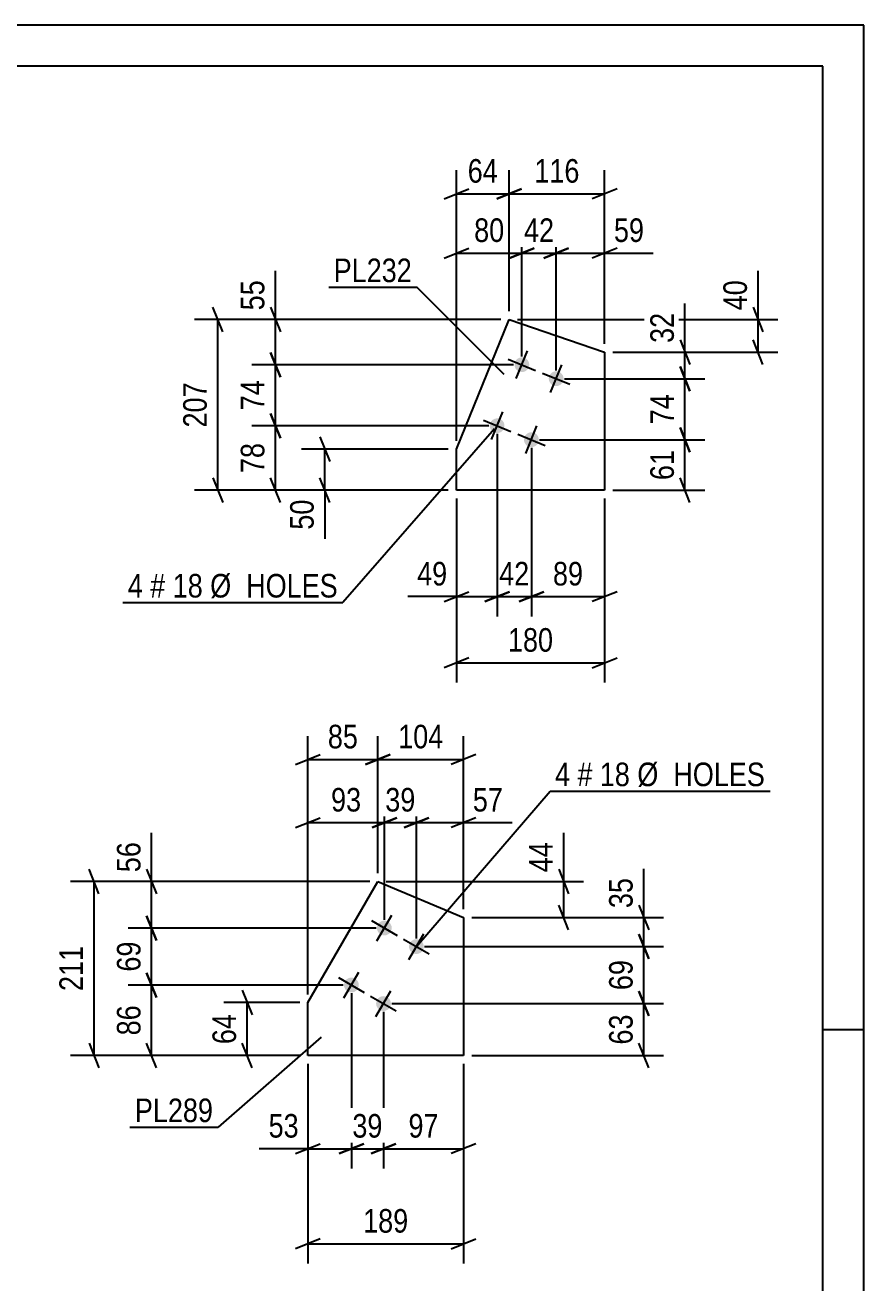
# Model space of a CAD drawing. Header units: millimetres. Extents: x 0 to 594, y 0 to 420.
# Drawn here: x 492.1 to 594, y 267.3 to 420 of the extents above; entities that cross this region are included whole.
import ezdxf

# ---------------------------------------------------------------- set-up
doc = ezdxf.new("R2010")
doc.units = ezdxf.units.MM
doc.styles.add('Arial Narrow', font='ARIALN.TTF', dxfattribs={"height": 0.2})

# ---------------------------------------------------------------- blocks, each defined once
blk = doc.blocks.new('Unknown-814738327-1163')
at = {"color": 5, "linetype": 'Continuous'}
for p, q in [((594, 420), (0, 420)), ((594, 0), (594, 420)), ((589, 415), (5, 415)), ((589, 5), (589, 415)), ((594, 298), (589, 298))]:
    blk.add_line(p, q, dxfattribs=at)
blk = doc.blocks.new('Part-814738327-14482 - 14481')
at = {"color": 2, "linetype": 'Continuous'}
for p, q in [((544.49, 368.5), (550.9, 384.25)), ((550.9, 384.25), (562.5, 380.28)), ((562.5, 380.28), (562.5, 363.51)), ((544.49, 363.51), (544.49, 368.5)), ((562.5, 363.51), (544.49, 363.51))]:
    blk.add_line(p, q, dxfattribs=at)
blk = doc.blocks.new('Bolt-814738327-14483 - 14481')
at = {"linetype": 'Continuous'}
for points in [[(552.78, 379.59, -1), (552.1, 377.93, -1)], [(556.95, 377.9, -1), (556.27, 376.23, -1)], [(549.77, 372.18, -1), (549.09, 370.52, -1)], [(553.93, 370.49, -1), (553.26, 368.82, -1)]]:
    blk.add_hatch(color=1, dxfattribs=at).paths.add_polyline_path(points)
at = {"color": 1, "linetype": 'Continuous'}
for p, q in [((551.76, 377.09), (553.12, 380.43)), ((550.78, 379.44), (554.11, 378.08)), ((554.94, 377.74), (558.28, 376.38)), ((555.93, 375.4), (557.29, 378.73)), ((548.75, 369.68), (550.11, 373.02)), ((547.76, 372.03), (551.09, 370.67)), ((552.92, 367.99), (554.27, 371.32)), ((551.93, 370.33), (555.26, 368.97))]:
    blk.add_line(p, q, dxfattribs=at)
blk = doc.blocks.new('Part-814738327-14490 - 14489')
at = {"color": 2, "linetype": 'Continuous'}
for p, q in [((526.44, 301.29), (534.95, 316)), ((534.95, 316), (545.35, 311.64)), ((545.35, 311.64), (545.35, 294.87)), ((526.44, 294.87), (526.44, 301.29)), ((545.35, 294.87), (526.44, 294.87))]:
    blk.add_line(p, q, dxfattribs=at)
blk = doc.blocks.new('Bolt-814738327-14491 - 14489')
at = {"linetype": 'Continuous'}
for points in [[(536.18, 311.13, -1), (535.27, 309.58, -1)], [(540.07, 308.88, -1), (539.17, 307.32, -1)], [(532.17, 304.21, -1), (531.27, 302.65, -1)], [(536.07, 301.96, -1), (535.17, 300.4, -1)]]:
    blk.add_hatch(color=1, dxfattribs=at).paths.add_polyline_path(points)
at = {"color": 1, "linetype": 'Continuous'}
for p, q in [((534.82, 308.8), (536.63, 311.91)), ((534.17, 311.26), (537.28, 309.45)), ((538.06, 309), (541.18, 307.2)), ((538.72, 306.54), (540.52, 309.66)), ((530.16, 304.33), (533.28, 302.53)), ((530.82, 301.87), (532.62, 304.99)), ((534.71, 299.62), (536.52, 302.73)), ((534.06, 302.08), (537.17, 300.28))]:
    blk.add_line(p, q, dxfattribs=at)
blk = doc.blocks.new('StraightDimension-814738327-15226 - 14481')
at = {"color": 7, "linetype": 'Continuous'}
for p, q in [((544.49, 369.5), (544.49, 402.37)), ((550.9, 385.25), (550.9, 402.37)), ((542.99, 398.92), (545.99, 400.12)), ((544.49, 399.52), (550.9, 399.52)), ((552.4, 400.12), (549.4, 398.92))]:
    blk.add_line(p, q, dxfattribs=at)
at = {"color": 0}
blk.add_wipeout([(550.12, 400.27), (550.12, 404.47), (545.26, 404.47), (545.26, 400.27)], dxfattribs=at)
at = {"color": 3, "style": 'Arial Narrow'}
blk.add_text('64', height=2.863, dxfattribs=at).set_placement((545.86, 400.87))
blk = doc.blocks.new('StraightDimension-814738327-20060 - 14481')
at = {"color": 7, "linetype": 'Continuous'}
for p, q in [((544.49, 369.5), (544.49, 395.17)), ((552.44, 379.76), (552.44, 395.17)), ((542.99, 391.72), (545.99, 392.92)), ((553.94, 392.92), (550.94, 391.72)), ((544.49, 392.32), (552.44, 392.32))]:
    blk.add_line(p, q, dxfattribs=at)
at = {"color": 0}
blk.add_wipeout([(550.89, 393.07), (550.89, 397.27), (546.04, 397.27), (546.04, 393.07)], dxfattribs=at)
at = {"color": 3, "style": 'Arial Narrow'}
blk.add_text('80', height=2.863, dxfattribs=at).set_placement((546.64, 393.67))
blk = doc.blocks.new('StraightDimension-814738327-15231 - 14481')
at = {"color": 7, "linetype": 'Continuous'}
for p, q in [((544.49, 362.51), (544.49, 340.16)), ((562.5, 362.51), (562.5, 340.16)), ((545.99, 343.16), (542.99, 341.96)), ((544.49, 342.56), (562.5, 342.56)), ((561, 341.96), (564, 343.16))]:
    blk.add_line(p, q, dxfattribs=at)
at = {"color": 0}
blk.add_wipeout([(556.84, 343.31), (556.84, 347.51), (550.15, 347.51), (550.15, 343.31)], dxfattribs=at)
at = {"color": 3, "style": 'Arial Narrow'}
blk.add_text('180', height=2.863, dxfattribs=at).set_placement((550.75, 343.91))
blk = doc.blocks.new('StraightDimension-814738327-15225 - 14481')
at = {"color": 7, "linetype": 'Continuous'}
for p, q in [((550.9, 385.25), (550.9, 402.37)), ((562.5, 381.28), (562.5, 402.37)), ((549.4, 398.92), (552.4, 400.12)), ((550.9, 399.52), (562.5, 399.52)), ((564, 400.12), (561, 398.92))]:
    blk.add_line(p, q, dxfattribs=at)
at = {"color": 0}
blk.add_wipeout([(560.04, 400.27), (560.04, 404.47), (553.36, 404.47), (553.36, 400.27)], dxfattribs=at)
at = {"color": 3, "style": 'Arial Narrow'}
blk.add_text('116', height=2.863, dxfattribs=at).set_placement((553.96, 400.87))
blk = doc.blocks.new('StraightDimension-814738327-15235 - 14481')
at = {"color": 7, "linetype": 'Continuous'}
for p, q in [((580.54, 385.75), (581.74, 382.75)), ((551.9, 384.25), (583.54, 384.25)), ((581.14, 380.28), (581.14, 384.25)), ((581.74, 378.78), (580.54, 381.78)), ((563.5, 380.28), (583.54, 380.28))]:
    blk.add_line(p, q, dxfattribs=at)
at = {"color": 0}
blk.add_wipeout([(580.39, 389.63), (576.19, 389.63), (576.19, 384.77), (580.39, 384.77)], dxfattribs=at)
at = {"color": 7, "linetype": 'Continuous'}
blk.add_line((581.14, 384.25), (581.14, 390.15), dxfattribs=at)
blk.add_line((581.14, 384.25), (581.14, 390.15), dxfattribs=at)
at = {"color": 3, "style": 'Arial Narrow'}
blk.add_text('40', height=2.863, rotation=90.0002, dxfattribs=at).set_placement((579.79, 385.37))
blk = doc.blocks.new('StraightDimension-814738327-15239 - 14481')
at = {"color": 7, "linetype": 'Continuous'}
for p, q in [((527.89, 370), (529.09, 367)), ((543.49, 368.5), (525.64, 368.5)), ((528.49, 363.51), (528.49, 368.5)), ((529.09, 362.01), (527.89, 365.01)), ((543.49, 363.51), (525.64, 363.51))]:
    blk.add_line(p, q, dxfattribs=at)
at = {"color": 0}
blk.add_wipeout([(527.74, 362.98), (523.54, 362.98), (523.54, 358.13), (527.74, 358.13)], dxfattribs=at)
at = {"color": 7, "linetype": 'Continuous'}
blk.add_line((528.49, 363.51), (528.49, 357.6), dxfattribs=at)
blk.add_line((528.49, 363.51), (528.49, 357.6), dxfattribs=at)
at = {"color": 3, "style": 'Arial Narrow'}
blk.add_text('50', height=2.863, rotation=90.0002, dxfattribs=at).set_placement((527.14, 358.73))
blk = doc.blocks.new('StraightDimension-814738327-20092 - 14481')
at = {"color": 7, "linetype": 'Continuous'}
for p, q in [((549.43, 370.35), (549.43, 348.2)), ((553.59, 368.65), (553.59, 348.2)), ((547.93, 350), (550.93, 351.2)), ((549.43, 350.6), (553.59, 350.6)), ((555.09, 351.2), (552.09, 350))]:
    blk.add_line(p, q, dxfattribs=at)
at = {"color": 0}
blk.add_wipeout([(553.94, 351.35), (553.94, 355.55), (549.08, 355.55), (549.08, 351.35)], dxfattribs=at)
at = {"color": 3, "style": 'Arial Narrow'}
blk.add_text('42', height=2.863, dxfattribs=at).set_placement((549.68, 351.95))
blk = doc.blocks.new('StraightDimension-814738327-15263 - 14481')
at = {"color": 7, "linetype": 'Continuous'}
for p, q in [((521.89, 385.75), (523.09, 382.75)), ((549.9, 384.25), (519.64, 384.25)), ((522.49, 378.76), (522.49, 384.25)), ((523.09, 377.26), (521.89, 380.26)), ((551.44, 378.76), (519.64, 378.76))]:
    blk.add_line(p, q, dxfattribs=at)
at = {"color": 0}
blk.add_wipeout([(521.74, 389.63), (517.54, 389.63), (517.54, 384.77), (521.74, 384.77)], dxfattribs=at)
at = {"color": 7, "linetype": 'Continuous'}
blk.add_line((522.49, 384.25), (522.49, 390.15), dxfattribs=at)
blk.add_line((522.49, 384.25), (522.49, 390.15), dxfattribs=at)
at = {"color": 3, "style": 'Arial Narrow'}
blk.add_text('55', height=2.863, rotation=90.0002, dxfattribs=at).set_placement((521.14, 385.37))
blk = doc.blocks.new('StraightDimension-814738327-15264 - 14481')
at = {"color": 7, "linetype": 'Continuous'}
for p, q in [((521.89, 380.26), (523.09, 377.26)), ((551.44, 378.76), (519.64, 378.76)), ((522.49, 371.35), (522.49, 378.76)), ((523.09, 369.85), (521.89, 372.85)), ((548.43, 371.35), (519.64, 371.35))]:
    blk.add_line(p, q, dxfattribs=at)
at = {"color": 0}
blk.add_wipeout([(521.74, 377.48), (517.54, 377.48), (517.54, 372.63), (521.74, 372.63)], dxfattribs=at)
at = {"color": 3, "style": 'Arial Narrow'}
blk.add_text('74', height=2.863, rotation=90.0002, dxfattribs=at).set_placement((521.14, 373.23))
blk = doc.blocks.new('StraightDimension-814738327-15265 - 14481')
at = {"color": 7, "linetype": 'Continuous'}
for p, q in [((521.89, 372.85), (523.09, 369.85)), ((548.43, 371.35), (519.64, 371.35)), ((522.49, 363.51), (522.49, 371.35)), ((523.09, 362.01), (521.89, 365.01)), ((543.49, 363.51), (519.64, 363.51))]:
    blk.add_line(p, q, dxfattribs=at)
at = {"color": 0}
blk.add_wipeout([(521.74, 369.86), (517.54, 369.86), (517.54, 365), (521.74, 365)], dxfattribs=at)
at = {"color": 3, "style": 'Arial Narrow'}
blk.add_text('78', height=2.863, rotation=90.0002, dxfattribs=at).set_placement((521.14, 365.6))
blk = doc.blocks.new('StraightDimension-814738327-15283 - 14481')
at = {"color": 7, "linetype": 'Continuous'}
for p, q in [((516.09, 382.75), (514.89, 385.75)), ((549.9, 384.25), (512.64, 384.25)), ((515.49, 363.51), (515.49, 384.25)), ((514.89, 365.01), (516.09, 362.01)), ((543.49, 363.51), (512.64, 363.51))]:
    blk.add_line(p, q, dxfattribs=at)
at = {"color": 0}
blk.add_wipeout([(514.74, 377.22), (510.54, 377.22), (510.54, 370.54), (514.74, 370.54)], dxfattribs=at)
at = {"color": 3, "style": 'Arial Narrow'}
blk.add_text('207', height=2.863, rotation=90.0002, dxfattribs=at).set_placement((514.14, 371.14))
blk = doc.blocks.new('StraightDimension-814738327-20058 - 14481')
at = {"color": 7, "linetype": 'Continuous'}
for p, q in [((556.61, 378.06), (556.61, 395.17)), ((562.5, 381.28), (562.5, 395.17)), ((555.11, 391.72), (558.11, 392.92)), ((564, 392.92), (561, 391.72)), ((556.61, 392.32), (562.5, 392.32))]:
    blk.add_line(p, q, dxfattribs=at)
at = {"color": 0}
blk.add_wipeout([(567.89, 393.07), (567.89, 397.27), (563.03, 397.27), (563.03, 393.07)], dxfattribs=at)
at = {"color": 7, "linetype": 'Continuous'}
blk.add_line((562.5, 392.32), (568.41, 392.32), dxfattribs=at)
blk.add_line((562.5, 392.32), (568.41, 392.32), dxfattribs=at)
at = {"color": 3, "style": 'Arial Narrow'}
blk.add_text('59', height=2.863, dxfattribs=at).set_placement((563.63, 393.67))
blk = doc.blocks.new('StraightDimension-814738327-20059 - 14481')
at = {"color": 7, "linetype": 'Continuous'}
for p, q in [((552.44, 379.76), (552.44, 395.17)), ((556.61, 378.06), (556.61, 395.17)), ((550.94, 391.72), (553.94, 392.92)), ((558.11, 392.92), (555.11, 391.72)), ((552.44, 392.32), (556.61, 392.32))]:
    blk.add_line(p, q, dxfattribs=at)
at = {"color": 0}
blk.add_wipeout([(556.95, 393.07), (556.95, 397.27), (552.1, 397.27), (552.1, 393.07)], dxfattribs=at)
at = {"color": 3, "style": 'Arial Narrow'}
blk.add_text('42', height=2.863, dxfattribs=at).set_placement((552.7, 393.67))
blk = doc.blocks.new('StraightDimension-814738327-20091 - 14481')
at = {"color": 7, "linetype": 'Continuous'}
for p, q in [((553.59, 368.65), (553.59, 348.2)), ((562.5, 362.51), (562.5, 348.2)), ((552.09, 350), (555.09, 351.2)), ((553.59, 350.6), (562.5, 350.6)), ((564, 351.2), (561, 350))]:
    blk.add_line(p, q, dxfattribs=at)
at = {"color": 0}
blk.add_wipeout([(560.48, 351.35), (560.48, 355.55), (555.62, 355.55), (555.62, 351.35)], dxfattribs=at)
at = {"color": 3, "style": 'Arial Narrow'}
blk.add_text('89', height=2.863, dxfattribs=at).set_placement((556.22, 351.95))
blk = doc.blocks.new('StraightDimension-814738327-20093 - 14481')
at = {"color": 7, "linetype": 'Continuous'}
for p, q in [((549.43, 370.35), (549.43, 348.2)), ((544.49, 362.51), (544.49, 348.2)), ((542.99, 350), (545.99, 351.2)), ((544.49, 350.6), (549.43, 350.6)), ((550.93, 351.2), (547.93, 350))]:
    blk.add_line(p, q, dxfattribs=at)
at = {"color": 0}
blk.add_wipeout([(543.96, 351.35), (543.96, 355.55), (539.11, 355.55), (539.11, 351.35)], dxfattribs=at)
at = {"color": 7, "linetype": 'Continuous'}
blk.add_line((544.49, 350.6), (538.58, 350.6), dxfattribs=at)
blk.add_line((544.49, 350.6), (538.58, 350.6), dxfattribs=at)
at = {"color": 3, "style": 'Arial Narrow'}
blk.add_text('49', height=2.863, dxfattribs=at).set_placement((539.71, 351.95))
blk = doc.blocks.new('StraightDimension-814738327-20113 - 14481')
at = {"color": 7, "linetype": 'Continuous'}
for p, q in [((571.66, 381.78), (572.86, 378.78)), ((563.5, 380.28), (574.66, 380.28)), ((572.26, 377.06), (572.26, 380.28)), ((572.86, 375.56), (571.66, 378.56)), ((557.61, 377.06), (574.66, 377.06))]:
    blk.add_line(p, q, dxfattribs=at)
at = {"color": 0}
blk.add_wipeout([(571.51, 385.66), (567.31, 385.66), (567.31, 380.81), (571.51, 380.81)], dxfattribs=at)
at = {"color": 7, "linetype": 'Continuous'}
blk.add_line((572.26, 380.28), (572.26, 386.19), dxfattribs=at)
blk.add_line((572.26, 380.28), (572.26, 386.19), dxfattribs=at)
at = {"color": 3, "style": 'Arial Narrow'}
blk.add_text('32', height=2.863, rotation=90.0002, dxfattribs=at).set_placement((570.91, 381.41))
blk = doc.blocks.new('StraightDimension-814738327-20114 - 14481')
at = {"color": 7, "linetype": 'Continuous'}
for p, q in [((571.66, 378.56), (572.86, 375.56)), ((557.61, 377.06), (574.66, 377.06)), ((572.26, 369.65), (572.26, 377.06)), ((554.59, 369.65), (574.66, 369.65)), ((572.86, 368.15), (571.66, 371.15))]:
    blk.add_line(p, q, dxfattribs=at)
at = {"color": 0}
blk.add_wipeout([(571.51, 375.79), (567.31, 375.79), (567.31, 370.93), (571.51, 370.93)], dxfattribs=at)
at = {"color": 3, "style": 'Arial Narrow'}
blk.add_text('74', height=2.863, rotation=90.0002, dxfattribs=at).set_placement((570.91, 371.53))
blk = doc.blocks.new('StraightDimension-814738327-20115 - 14481')
at = {"color": 7, "linetype": 'Continuous'}
for p, q in [((554.59, 369.65), (574.66, 369.65)), ((571.66, 371.15), (572.86, 368.15)), ((572.26, 363.51), (572.26, 369.65)), ((572.86, 362.01), (571.66, 365.01)), ((563.5, 363.51), (574.66, 363.51))]:
    blk.add_line(p, q, dxfattribs=at)
at = {"color": 0}
blk.add_wipeout([(571.51, 369.01), (567.31, 369.01), (567.31, 364.15), (571.51, 364.15)], dxfattribs=at)
at = {"color": 3, "style": 'Arial Narrow'}
blk.add_text('61', height=2.863, rotation=90.0002, dxfattribs=at).set_placement((570.91, 364.75))
blk = doc.blocks.new('StraightDimension-814738327-15288 - 14489')
at = {"color": 7, "linetype": 'Continuous'}
for p, q in [((526.44, 302.29), (526.44, 333.67)), ((534.95, 317), (534.95, 333.67)), ((524.94, 330.22), (527.94, 331.42)), ((526.44, 330.82), (534.95, 330.82)), ((536.45, 331.42), (533.45, 330.22))]:
    blk.add_line(p, q, dxfattribs=at)
at = {"color": 0}
blk.add_wipeout([(533.12, 331.57), (533.12, 335.77), (528.26, 335.77), (528.26, 331.57)], dxfattribs=at)
at = {"color": 3, "style": 'Arial Narrow'}
blk.add_text('85', height=2.863, dxfattribs=at).set_placement((528.86, 332.17))
blk = doc.blocks.new('StraightDimension-814738327-20275 - 14489')
at = {"color": 7, "linetype": 'Continuous'}
for p, q in [((526.44, 302.29), (526.44, 326)), ((535.73, 311.35), (535.73, 326)), ((524.94, 322.55), (527.94, 323.75)), ((526.44, 323.15), (535.73, 323.15)), ((537.23, 323.75), (534.23, 322.55))]:
    blk.add_line(p, q, dxfattribs=at)
at = {"color": 0}
blk.add_wipeout([(533.51, 323.9), (533.51, 328.1), (528.65, 328.1), (528.65, 323.9)], dxfattribs=at)
at = {"color": 3, "style": 'Arial Narrow'}
blk.add_text('93', height=2.863, dxfattribs=at).set_placement((529.25, 324.5))
blk = doc.blocks.new('StraightDimension-814738327-15287 - 14489')
at = {"color": 7, "linetype": 'Continuous'}
for p, q in [((534.95, 317), (534.95, 333.67)), ((545.35, 312.64), (545.35, 333.67)), ((533.45, 330.22), (536.45, 331.42)), ((534.95, 330.82), (545.35, 330.82)), ((546.85, 331.42), (543.85, 330.22))]:
    blk.add_line(p, q, dxfattribs=at)
at = {"color": 0}
blk.add_wipeout([(543.49, 331.57), (543.49, 335.77), (536.81, 335.77), (536.81, 331.57)], dxfattribs=at)
at = {"color": 3, "style": 'Arial Narrow'}
blk.add_text('104', height=2.863, dxfattribs=at).set_placement((537.41, 332.17))
blk = doc.blocks.new('StraightDimension-814738327-15327 - 14489')
at = {"color": 7, "linetype": 'Continuous'}
for p, q in [((506.84, 304.93), (508.04, 301.93)), ((530.72, 303.43), (504.59, 303.43)), ((507.44, 294.87), (507.44, 303.43)), ((508.04, 293.37), (506.84, 296.37)), ((525.44, 294.87), (504.59, 294.87))]:
    blk.add_line(p, q, dxfattribs=at)
at = {"color": 0}
blk.add_wipeout([(506.69, 301.58), (502.49, 301.58), (502.49, 296.72), (506.69, 296.72)], dxfattribs=at)
at = {"color": 3, "style": 'Arial Narrow'}
blk.add_text('86', height=2.863, rotation=90.0002, dxfattribs=at).set_placement((506.09, 297.32))
blk = doc.blocks.new('StraightDimension-814738327-20337 - 14489')
at = {"color": 7, "linetype": 'Continuous'}
for p, q in [((531.72, 302.43), (531.72, 281.15)), ((526.44, 293.87), (526.44, 281.15)), ((524.94, 282.95), (527.94, 284.15)), ((533.22, 284.15), (530.22, 282.95)), ((526.44, 283.55), (531.72, 283.55))]:
    blk.add_line(p, q, dxfattribs=at)
at = {"color": 0}
blk.add_wipeout([(525.91, 284.3), (525.91, 288.5), (521.06, 288.5), (521.06, 284.3)], dxfattribs=at)
at = {"color": 7, "linetype": 'Continuous'}
blk.add_line((526.44, 283.55), (520.53, 283.55), dxfattribs=at)
blk.add_line((526.44, 283.55), (520.53, 283.55), dxfattribs=at)
at = {"color": 3, "style": 'Arial Narrow'}
blk.add_text('53', height=2.863, dxfattribs=at).set_placement((521.66, 284.9))
blk = doc.blocks.new('StraightDimension-814738327-20273 - 14489')
at = {"color": 7, "linetype": 'Continuous'}
for p, q in [((539.62, 309.1), (539.62, 326)), ((545.35, 312.64), (545.35, 326)), ((538.12, 322.55), (541.12, 323.75)), ((539.62, 323.15), (545.35, 323.15)), ((546.85, 323.75), (543.85, 322.55))]:
    blk.add_line(p, q, dxfattribs=at)
at = {"color": 0}
blk.add_wipeout([(550.74, 323.9), (550.74, 328.1), (545.88, 328.1), (545.88, 323.9)], dxfattribs=at)
at = {"color": 7, "linetype": 'Continuous'}
blk.add_line((545.35, 323.15), (551.26, 323.15), dxfattribs=at)
blk.add_line((545.35, 323.15), (551.26, 323.15), dxfattribs=at)
at = {"color": 3, "style": 'Arial Narrow'}
blk.add_text('57', height=2.863, dxfattribs=at).set_placement((546.48, 324.5))
blk = doc.blocks.new('StraightDimension-814738327-15293 - 14489')
at = {"color": 7, "linetype": 'Continuous'}
for p, q in [((526.44, 293.87), (526.44, 269.61)), ((545.35, 293.87), (545.35, 269.61)), ((527.94, 272.61), (524.94, 271.41)), ((526.44, 272.01), (545.35, 272.01)), ((543.85, 271.41), (546.85, 272.61))]:
    blk.add_line(p, q, dxfattribs=at)
at = {"color": 0}
blk.add_wipeout([(539.24, 272.76), (539.24, 276.96), (532.55, 276.96), (532.55, 272.76)], dxfattribs=at)
at = {"color": 3, "style": 'Arial Narrow'}
blk.add_text('189', height=2.863, dxfattribs=at).set_placement((533.15, 273.36))
blk = doc.blocks.new('StraightDimension-814738327-15297 - 14489')
at = {"color": 7, "linetype": 'Continuous'}
for p, q in [((556.92, 317.5), (558.12, 314.5)), ((535.95, 316), (559.92, 316)), ((557.52, 311.64), (557.52, 316)), ((558.12, 310.14), (556.92, 313.14)), ((546.35, 311.64), (559.92, 311.64))]:
    blk.add_line(p, q, dxfattribs=at)
at = {"color": 0}
blk.add_wipeout([(556.77, 321.38), (552.57, 321.38), (552.57, 316.53), (556.77, 316.53)], dxfattribs=at)
at = {"color": 7, "linetype": 'Continuous'}
blk.add_line((557.52, 316), (557.52, 321.91), dxfattribs=at)
blk.add_line((557.52, 316), (557.52, 321.91), dxfattribs=at)
at = {"color": 3, "style": 'Arial Narrow'}
blk.add_text('44', height=2.863, rotation=90.0002, dxfattribs=at).set_placement((556.17, 317.13))
blk = doc.blocks.new('StraightDimension-814738327-15301 - 14489')
at = {"color": 7, "linetype": 'Continuous'}
for p, q in [((518.45, 302.79), (519.65, 299.79)), ((525.44, 301.29), (516.2, 301.29)), ((519.05, 294.87), (519.05, 301.29)), ((519.65, 293.37), (518.45, 296.37)), ((525.44, 294.87), (516.2, 294.87))]:
    blk.add_line(p, q, dxfattribs=at)
at = {"color": 0}
blk.add_wipeout([(518.3, 300.51), (514.1, 300.51), (514.1, 295.65), (518.3, 295.65)], dxfattribs=at)
at = {"color": 3, "style": 'Arial Narrow'}
blk.add_text('64', height=2.863, rotation=90.0002, dxfattribs=at).set_placement((517.7, 296.25))
blk = doc.blocks.new('StraightDimension-814738327-15325 - 14489')
at = {"color": 7, "linetype": 'Continuous'}
for p, q in [((506.84, 317.5), (508.04, 314.5)), ((533.95, 316), (504.59, 316)), ((507.44, 310.35), (507.44, 316)), ((508.04, 308.85), (506.84, 311.85)), ((534.73, 310.35), (504.59, 310.35))]:
    blk.add_line(p, q, dxfattribs=at)
at = {"color": 0}
blk.add_wipeout([(506.69, 321.38), (502.49, 321.38), (502.49, 316.53), (506.69, 316.53)], dxfattribs=at)
at = {"color": 7, "linetype": 'Continuous'}
blk.add_line((507.44, 316), (507.44, 321.91), dxfattribs=at)
blk.add_line((507.44, 316), (507.44, 321.91), dxfattribs=at)
at = {"color": 3, "style": 'Arial Narrow'}
blk.add_text('56', height=2.863, rotation=90.0002, dxfattribs=at).set_placement((506.09, 317.13))
blk = doc.blocks.new('StraightDimension-814738327-20306 - 14489')
at = {"color": 7, "linetype": 'Continuous'}
for p, q in [((566.65, 313.14), (567.85, 310.14)), ((546.35, 311.64), (569.65, 311.64)), ((567.25, 308.1), (567.25, 311.64)), ((567.85, 306.6), (566.65, 309.6)), ((540.62, 308.1), (569.65, 308.1))]:
    blk.add_line(p, q, dxfattribs=at)
at = {"color": 0}
blk.add_wipeout([(566.5, 317.03), (562.3, 317.03), (562.3, 312.17), (566.5, 312.17)], dxfattribs=at)
at = {"color": 7, "linetype": 'Continuous'}
blk.add_line((567.25, 311.64), (567.25, 317.55), dxfattribs=at)
blk.add_line((567.25, 311.64), (567.25, 317.55), dxfattribs=at)
at = {"color": 3, "style": 'Arial Narrow'}
blk.add_text('35', height=2.863, rotation=90.0002, dxfattribs=at).set_placement((565.9, 312.77))
blk = doc.blocks.new('StraightDimension-814738327-15326 - 14489')
at = {"color": 7, "linetype": 'Continuous'}
for p, q in [((506.84, 311.85), (508.04, 308.85)), ((534.73, 310.35), (504.59, 310.35)), ((507.44, 303.43), (507.44, 310.35)), ((508.04, 301.93), (506.84, 304.93)), ((530.72, 303.43), (504.59, 303.43))]:
    blk.add_line(p, q, dxfattribs=at)
at = {"color": 0}
blk.add_wipeout([(506.69, 309.32), (502.49, 309.32), (502.49, 304.46), (506.69, 304.46)], dxfattribs=at)
at = {"color": 3, "style": 'Arial Narrow'}
blk.add_text('69', height=2.863, rotation=90.0002, dxfattribs=at).set_placement((506.09, 305.06))
blk = doc.blocks.new('StraightDimension-814738327-15345 - 14489')
at = {"color": 7, "linetype": 'Continuous'}
for p, q in [((501.04, 314.5), (499.84, 317.5)), ((533.95, 316), (497.59, 316)), ((500.44, 294.87), (500.44, 316)), ((499.84, 296.37), (501.04, 293.37)), ((525.44, 294.87), (497.59, 294.87))]:
    blk.add_line(p, q, dxfattribs=at)
at = {"color": 0}
blk.add_wipeout([(499.69, 308.78), (495.49, 308.78), (495.49, 302.1), (499.69, 302.1)], dxfattribs=at)
at = {"color": 3, "style": 'Arial Narrow'}
blk.add_text('211', height=2.863, rotation=90.0002, dxfattribs=at).set_placement((499.09, 302.7))
blk = doc.blocks.new('StraightDimension-814738327-20274 - 14489')
at = {"color": 7, "linetype": 'Continuous'}
for p, q in [((535.73, 311.35), (535.73, 326)), ((539.62, 309.1), (539.62, 326)), ((534.23, 322.55), (537.23, 323.75)), ((535.73, 323.15), (539.62, 323.15)), ((541.12, 323.75), (538.12, 322.55))]:
    blk.add_line(p, q, dxfattribs=at)
at = {"color": 0}
blk.add_wipeout([(540.1, 323.9), (540.1, 328.1), (535.24, 328.1), (535.24, 323.9)], dxfattribs=at)
at = {"color": 3, "style": 'Arial Narrow'}
blk.add_text('39', height=2.863, dxfattribs=at).set_placement((535.84, 324.5))
blk = doc.blocks.new('StraightDimension-814738327-20307 - 14489')
at = {"color": 7, "linetype": 'Continuous'}
for p, q in [((566.65, 309.6), (567.85, 306.6)), ((540.62, 308.1), (569.65, 308.1)), ((567.25, 301.18), (567.25, 308.1)), ((567.85, 299.68), (566.65, 302.68)), ((536.62, 301.18), (569.65, 301.18))]:
    blk.add_line(p, q, dxfattribs=at)
at = {"color": 0}
blk.add_wipeout([(566.5, 307.07), (562.3, 307.07), (562.3, 302.21), (566.5, 302.21)], dxfattribs=at)
at = {"color": 3, "style": 'Arial Narrow'}
blk.add_text('69', height=2.863, rotation=90.0002, dxfattribs=at).set_placement((565.9, 302.81))
blk = doc.blocks.new('StraightDimension-814738327-20308 - 14489')
at = {"color": 7, "linetype": 'Continuous'}
for p, q in [((566.65, 302.68), (567.85, 299.68)), ((536.62, 301.18), (569.65, 301.18)), ((567.25, 294.87), (567.25, 301.18)), ((567.85, 293.37), (566.65, 296.37)), ((546.35, 294.87), (569.65, 294.87))]:
    blk.add_line(p, q, dxfattribs=at)
at = {"color": 0}
blk.add_wipeout([(566.5, 300.45), (562.3, 300.45), (562.3, 295.6), (566.5, 295.6)], dxfattribs=at)
at = {"color": 3, "style": 'Arial Narrow'}
blk.add_text('63', height=2.863, rotation=90.0002, dxfattribs=at).set_placement((565.9, 296.2))
blk = doc.blocks.new('StraightDimension-814738327-20335 - 14489')
at = {"color": 7, "linetype": 'Continuous'}
for p, q in [((535.62, 300.18), (535.62, 281.15)), ((545.35, 293.87), (545.35, 281.15)), ((534.12, 282.95), (537.12, 284.15)), ((546.85, 284.15), (543.85, 282.95)), ((535.62, 283.55), (545.35, 283.55))]:
    blk.add_line(p, q, dxfattribs=at)
at = {"color": 0}
blk.add_wipeout([(542.91, 284.3), (542.91, 288.5), (538.06, 288.5), (538.06, 284.3)], dxfattribs=at)
at = {"color": 3, "style": 'Arial Narrow'}
blk.add_text('97', height=2.863, dxfattribs=at).set_placement((538.66, 284.9))
blk = doc.blocks.new('StraightDimension-814738327-20336 - 14489')
at = {"color": 7, "linetype": 'Continuous'}
for p, q in [((531.72, 302.43), (531.72, 281.15)), ((535.62, 300.18), (535.62, 281.15)), ((530.22, 282.95), (533.22, 284.15)), ((537.12, 284.15), (534.12, 282.95)), ((531.72, 283.55), (535.62, 283.55))]:
    blk.add_line(p, q, dxfattribs=at)
at = {"color": 0}
blk.add_wipeout([(536.1, 284.3), (536.1, 288.5), (531.24, 288.5), (531.24, 284.3)], dxfattribs=at)
at = {"color": 3, "style": 'Arial Narrow'}
blk.add_text('39', height=2.863, dxfattribs=at).set_placement((531.84, 284.9))
blk = doc.blocks.new('Mark-814738327-15632 - 14481')
at = {"color": 0}
blk.add_wipeout([(539.07, 388.79), (539.07, 391.79), (529.57, 391.79), (529.57, 388.79)], dxfattribs=at)
blk.add_wipeout([(539.07, 388.79), (539.07, 391.79), (529.57, 391.79), (529.57, 388.79)], dxfattribs=at)
at = {"color": 30, "linetype": 'Continuous'}
for p in [(528.97, 388.19), (550.28, 377.58)]:
    blk.add_line(p, (539.67, 388.19), dxfattribs=at)
at = {"color": 3, "style": 'Arial Narrow'}
blk.add_text('PL232', height=2.863, dxfattribs=at).set_placement((529.57, 388.79))
blk = doc.blocks.new('Mark-814738327-15635 - 14481')
at = {"color": 0}
for points in [[(506.38, 350.49), (506.38, 353.49), (504.55, 353.49), (504.55, 350.49)], [(509.11, 350.49), (509.11, 353.49), (507.28, 353.49), (507.28, 350.49)], [(513.66, 350.49), (513.66, 353.49), (510.01, 353.49), (510.01, 350.49)], [(530.09, 350.49), (530.09, 353.49), (514.56, 353.49), (514.56, 350.49)]]:
    blk.add_wipeout(points, dxfattribs=at)
for points in [[(506.38, 350.49), (506.38, 353.49), (504.55, 353.49), (504.55, 350.49)], [(509.11, 350.49), (509.11, 353.49), (507.28, 353.49), (507.28, 350.49)], [(513.66, 350.49), (513.66, 353.49), (510.01, 353.49), (510.01, 350.49)], [(530.09, 350.49), (530.09, 353.49), (514.56, 353.49), (514.56, 350.49)]]:
    blk.add_wipeout(points, dxfattribs=at)
at = {"color": 7, "linetype": 'Continuous'}
for p in [(549.11, 370.96), (503.95, 349.89)]:
    blk.add_line(p, (530.69, 349.89), dxfattribs=at)
at = {"color": 3, "style": 'Arial Narrow'}
for s, height, p in [('4', 2.86, (504.55, 350.49)), ('#', 2.86, (507.28, 350.49)), ('18', 2.863, (510.01, 350.49)), ('Ø  HOLES', 2.863, (514.56, 350.49))]:
    blk.add_text(s, height=height, dxfattribs=at).set_placement(p)
blk = doc.blocks.new('Mark-814738327-15636 - 14489')
at = {"color": 0}
blk.add_wipeout([(514.91, 286.78), (514.91, 289.78), (505.41, 289.78), (505.41, 286.78)], dxfattribs=at)
blk.add_wipeout([(514.91, 286.78), (514.91, 289.78), (505.41, 289.78), (505.41, 286.78)], dxfattribs=at)
at = {"color": 30, "linetype": 'Continuous'}
for p in [(528.03, 297.08), (504.81, 286.18)]:
    blk.add_line(p, (515.51, 286.18), dxfattribs=at)
at = {"color": 3, "style": 'Arial Narrow'}
blk.add_text('PL289', height=2.863, dxfattribs=at).set_placement((505.41, 286.78))
blk = doc.blocks.new('Mark-814738327-15639 - 14489')
at = {"color": 0}
for points in [[(558.29, 327.58), (558.29, 330.58), (556.46, 330.58), (556.46, 327.58)], [(561.01, 327.58), (561.01, 330.58), (559.19, 330.58), (559.19, 327.58)], [(565.57, 327.58), (565.57, 330.58), (561.91, 330.58), (561.91, 327.58)], [(582, 327.58), (582, 330.58), (566.47, 330.58), (566.47, 327.58)]]:
    blk.add_wipeout(points, dxfattribs=at)
for points in [[(558.29, 327.58), (558.29, 330.58), (556.46, 330.58), (556.46, 327.58)], [(561.01, 327.58), (561.01, 330.58), (559.19, 330.58), (559.19, 327.58)], [(565.57, 327.58), (565.57, 330.58), (561.91, 330.58), (561.91, 327.58)], [(582, 327.58), (582, 330.58), (566.47, 330.58), (566.47, 327.58)]]:
    blk.add_wipeout(points, dxfattribs=at)
at = {"color": 7, "linetype": 'Continuous'}
for p, q in [((539.62, 308.1), (555.86, 326.98)), ((555.86, 326.98), (582.6, 326.98))]:
    blk.add_line(p, q, dxfattribs=at)
at = {"color": 3, "style": 'Arial Narrow'}
for s, height, p in [('4', 2.86, (556.46, 327.58)), ('#', 2.86, (559.19, 327.58)), ('18', 2.863, (561.91, 327.58)), ('Ø  HOLES', 2.863, (566.47, 327.58))]:
    blk.add_text(s, height=height, dxfattribs=at).set_placement(p)

msp = doc.modelspace()

# ---------------------------------------------------------------- block references
for name in ['Unknown-814738327-1163', 'Part-814738327-14482 - 14481', 'Bolt-814738327-14483 - 14481', 'Part-814738327-14490 - 14489', 'Bolt-814738327-14491 - 14489']:
    msp.add_blockref(name, (0, 0))

# ---------------------------------------------------------------- next in the draw order: block references
for name in ['StraightDimension-814738327-15226 - 14481', 'StraightDimension-814738327-15231 - 14481', 'StraightDimension-814738327-15288 - 14489']:
    msp.add_blockref(name, (0, 0))

# ---------------------------------------------------------------- next in the draw order: block references
for name in ['StraightDimension-814738327-20060 - 14481', 'StraightDimension-814738327-20275 - 14489']:
    msp.add_blockref(name, (0, 0))

# ---------------------------------------------------------------- next in the draw order: block references
for name in ['StraightDimension-814738327-15225 - 14481', 'StraightDimension-814738327-15239 - 14481', 'StraightDimension-814738327-20092 - 14481', 'StraightDimension-814738327-15287 - 14489', 'StraightDimension-814738327-15327 - 14489']:
    msp.add_blockref(name, (0, 0))

# ---------------------------------------------------------------- next in the draw order: block references
for name in ['StraightDimension-814738327-15235 - 14481', 'StraightDimension-814738327-20091 - 14481', 'StraightDimension-814738327-20273 - 14489', 'StraightDimension-814738327-15325 - 14489', 'StraightDimension-814738327-20337 - 14489']:
    msp.add_blockref(name, (0, 0))

# ---------------------------------------------------------------- next in the draw order: block references
for name in ['StraightDimension-814738327-20058 - 14481', 'StraightDimension-814738327-15263 - 14481', 'StraightDimension-814738327-15297 - 14489', 'StraightDimension-814738327-15293 - 14489']:
    msp.add_blockref(name, (0, 0))

# ---------------------------------------------------------------- next in the draw order: block references
for name in ['StraightDimension-814738327-15264 - 14481', 'StraightDimension-814738327-20306 - 14489', 'StraightDimension-814738327-15301 - 14489']:
    msp.add_blockref(name, (0, 0))

# ---------------------------------------------------------------- next in the draw order: block references
for name in ['StraightDimension-814738327-20059 - 14481', 'StraightDimension-814738327-15265 - 14481', 'StraightDimension-814738327-15326 - 14489']:
    msp.add_blockref(name, (0, 0))

# ---------------------------------------------------------------- next in the draw order: block references
for name in ['StraightDimension-814738327-15283 - 14481', 'StraightDimension-814738327-20113 - 14481', 'StraightDimension-814738327-15345 - 14489']:
    msp.add_blockref(name, (0, 0))

# ---------------------------------------------------------------- next in the draw order: block references
for name in ['Mark-814738327-15632 - 14481', 'StraightDimension-814738327-20114 - 14481', 'StraightDimension-814738327-20093 - 14481', 'StraightDimension-814738327-20274 - 14489', 'Mark-814738327-15636 - 14489']:
    msp.add_blockref(name, (0, 0))

# ---------------------------------------------------------------- next in the draw order: block references
for name in ['Mark-814738327-15635 - 14481', 'StraightDimension-814738327-20115 - 14481', 'StraightDimension-814738327-20307 - 14489']:
    msp.add_blockref(name, (0, 0))

# ---------------------------------------------------------------- next in the draw order: block references
for name in ['Mark-814738327-15639 - 14489', 'StraightDimension-814738327-20308 - 14489']:
    msp.add_blockref(name, (0, 0))

# ---------------------------------------------------------------- next in the draw order: block references
msp.add_blockref('StraightDimension-814738327-20335 - 14489', (0, 0))

# ---------------------------------------------------------------- next in the draw order: block references
msp.add_blockref('StraightDimension-814738327-20336 - 14489', (0, 0))

doc.saveas('drawing.dxf')
